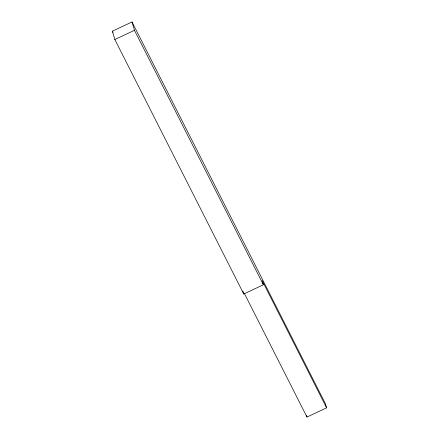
<?xml version="1.0" encoding="UTF-8"?>
<svg xmlns="http://www.w3.org/2000/svg" width="439" height="439" viewBox="0 0 439 439"><rect width="100%" height="100%" fill="white"/><g stroke="black" fill="none" stroke-linecap="round" stroke-linejoin="round"><path stroke-width="0.66" d="M326.6 407.82L262.149 280.587L263.367 284.763L243.749 293.993L114.842 39.532L112.4 31.18L132.018 21.95L325.381 403.644L326.6 407.82L306.982 417.05L244.386 293.488M114.842 39.532L134.46 30.302L132.018 21.95M134.46 30.302L263.367 284.763M112.4 31.18L113.021 32.404M306.46 415.261L306.982 417.05M242.877 291.013L243.749 293.993"/></g></svg>
